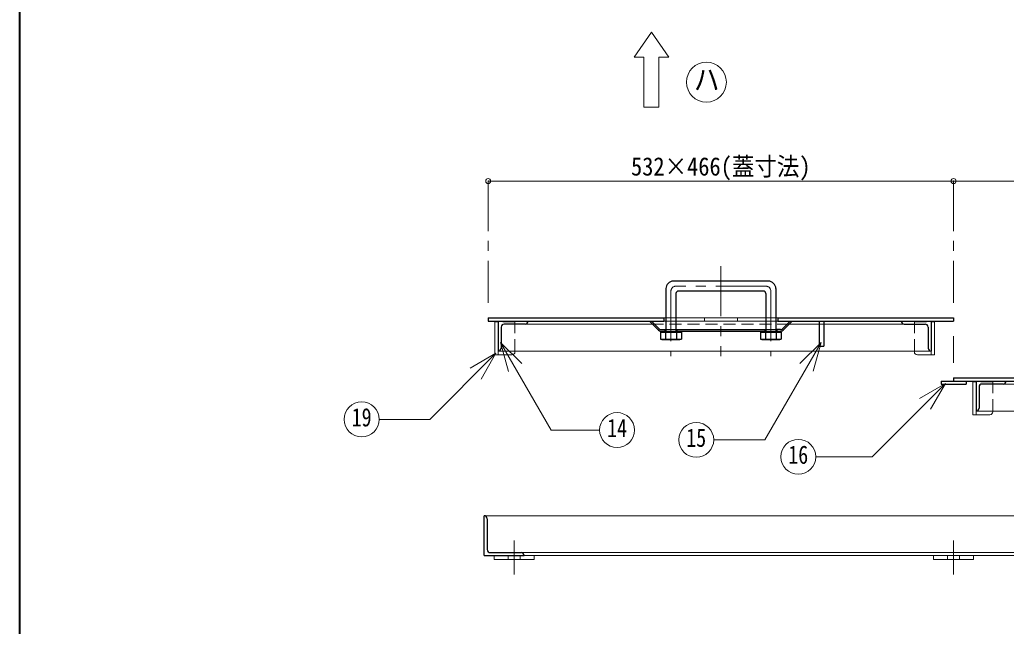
# Model space of a CAD drawing. Units: millimetres at full size, sheet at 1:10; details may follow other scales. Extents: x -2126 to 1924, y -1326 to 1484.
# Drawn here: x -2126 to -1139, y 53 to 661 of the extents above; entities that cross this region are included whole.
import ezdxf
from ezdxf.enums import TextEntityAlignment as Align

# ---------------------------------------------------------------- set-up
doc = ezdxf.new("R2010")
doc.units = ezdxf.units.MM
doc.header["$LTSCALE"] = 10
doc.header["$PDMODE"] = 32
doc.header["$PDSIZE"] = 5
doc.linetypes.add('CHAIN1', pattern=[8, 5, -1, 1, -1])
doc.linetypes.add('DASHED1', pattern=[1.8, 1.2, -0.6])
doc.layers.add('0-0_ﾚｲﾔ1', color=4, linetype='Continuous', lineweight=9)
doc.styles.add('ＭＳ ゴシック', font='')
doc.styles.get('ＭＳ ゴシック').set_extended_font_data('MS Gothic')

msp = doc.modelspace()

# ---------------------------------------------------------------- linework, layer by layer
at = {"layer": '0-0_ﾚｲﾔ1', "color": 1, "lineweight": 40}
msp.add_line((-2126.22, -1325.95), (-2126.22, 1484.05), dxfattribs=at)
at = {"layer": '0-0_ﾚｲﾔ1', "color": 7, "lineweight": 18}
for p, q in [((-1493.72, 648.05), (-1511.22, 623.05)), ((-1493.72, 648.05), (-1476.22, 623.05)), ((-1486.22, 573.05), (-1486.22, 623.05)), ((-1476.22, 623.05), (-1486.22, 623.05)), ((-1486.22, 573.05), (-1501.22, 573.05)), ((-1650.42, 358.05), (-1647.22, 358.05)), ((-1650.42, 358.05), (-1650.42, 325.05)), ((-1479.22, 362.05), (-1481.22, 362.05)), ((-1481.22, 358.85), (-1479.22, 358.85)), ((-1440.8, 362.05), (-1469.22, 362.05)), ((-1469.22, 358.85), (-1440.8, 358.85)), ((-1440.8, 362.05), (-1440.8, 358.85)), ((-1407.63, 362.05), (-1407.63, 358.85)), ((-1379.22, 362.05), (-1407.63, 362.05)), ((-1407.63, 358.85), (-1379.22, 358.85)), ((-1367.22, 362.05), (-1369.22, 362.05)), ((-1369.22, 358.85), (-1367.22, 358.85)), ((-1210.52, 358.05), (-1213.72, 358.05)), ((-1210.52, 358.05), (-1210.52, 325.05)), ((-1480.22, 350.35), (-1479.22, 350.35)), ((-1480.22, 348.85), (-1479.22, 348.85)), ((-1469.22, 350.35), (-1468.22, 350.35)), ((-1469.22, 348.85), (-1468.22, 348.85)), ((-1380.22, 350.35), (-1379.22, 350.35)), ((-1380.22, 348.85), (-1379.22, 348.85)), ((-1369.22, 350.35), (-1368.22, 350.35)), ((-1369.22, 348.85), (-1368.22, 348.85)), ((-1644.79, 337.52), (-1623.58, 316.31)), ((-1644.79, 337.52), (-1637.03, 308.55)), ((-1323.96, 337.55), (-1345.18, 316.33)), ((-1323.96, 337.55), (-1331.73, 308.57)), ((-1649.4, 326.61), (-1715.57, 260.44)), ((-1649.4, 326.61), (-1675.38, 311.61)), ((-1649.4, 326.61), (-1664.4, 300.63)), ((-1647.22, 328.85), (-1647.22, 325.05)), ((-1213.72, 328.85), (-1213.72, 325.05)), ((-1650.42, 325.05), (-1647.22, 325.05)), ((-1210.52, 325.05), (-1213.72, 325.05)), ((-1199.25, 296.53), (-1272.8, 222.98)), ((-1199.25, 296.53), (-1225.24, 281.53)), ((-1199.25, 296.53), (-1214.25, 270.55)), ((-1171.92, 298.05), (-1168.72, 298.05)), ((-1171.92, 298.05), (-1171.92, 265.05)), ((-1168.72, 268.85), (-1168.72, 265.05)), ((-1715.57, 260.44), (-1766.39, 260.44)), ((-1171.92, 265.05), (-1168.72, 265.05)), ((-1272.8, 222.98), (-1329.26, 222.98)), ((-721.22, 164.05), (-1661.22, 164.05)), ((-1624.22, 127.05), (-758.22, 127.05)), ((-1621.22, 124.05), (-761.22, 124.05))]:
    msp.add_line(p, q, dxfattribs=at)
at = {"layer": '0-0_ﾚｲﾔ1'}
for p, q in [((-1657.22, 499.05), (-1191.22, 499.05)), ((-1191.22, 499.05), (-725.22, 499.05)), ((-1492.72, 355.85), (-1620.22, 355.85)), ((-1440.8, 362.05), (-1407.63, 362.05)), ((-1440.8, 358.85), (-1407.63, 358.85)), ((-1325.72, 355.85), (-1355.72, 355.85)), ((-1240.72, 355.85), (-1321.22, 355.85)), ((-1647.22, 328.85), (-1213.72, 328.85)), ((-1630.42, 328.05), (-1630.42, 328.85)), ((-1230.52, 328.05), (-1230.52, 328.85)), ((-1633.42, 325.05), (-1647.22, 325.05)), ((-1227.52, 325.05), (-1213.72, 325.05)), ((-1141.72, 295.85), (-1061.22, 295.85)), ((-1168.72, 268.85), (-735.22, 268.85)), ((-1151.92, 268.05), (-1151.92, 268.85)), ((-1154.92, 265.05), (-1168.72, 265.05)), ((-1651.22, 120.05), (-1651.22, 124.05)), ((-1651.22, 120.05), (-1611.22, 120.05)), ((-1611.22, 120.05), (-1611.22, 124.05)), ((-1211.22, 120.05), (-1211.22, 124.05)), ((-1211.22, 120.05), (-1171.22, 120.05)), ((-1171.22, 120.05), (-1171.22, 124.05))]:
    msp.add_line(p, q, dxfattribs=at)
at = {"layer": '0-0_ﾚｲﾔ1', "linetype": 'CHAIN1'}
for p, q in [((-1657.22, 499.05), (-1657.22, 377.05)), ((-1191.22, 499.05), (-1191.22, 377.05)), ((-1424.22, 413.85), (-1424.22, 323.85)), ((-1474.22, 388.85), (-1474.22, 323.85)), ((-1379.22, 393.85), (-1469.22, 393.85)), ((-1374.22, 388.85), (-1374.22, 323.85)), ((-1191.22, 343.85), (-1191.22, 317.05)), ((-1631.22, 105.05), (-1631.22, 139.05)), ((-1191.22, 105.05), (-1191.22, 139.05))]:
    msp.add_line(p, q, dxfattribs=at)
at = {"layer": '0-0_ﾚｲﾔ1', "color": 5, "lineweight": 25}
for p, q in [((-1376.72, 398.85), (-1471.72, 398.85)), ((-1479.22, 391.35), (-1479.22, 348.35)), ((-1469.22, 386.35), (-1469.22, 348.35)), ((-1381.72, 388.85), (-1466.72, 388.85)), ((-1379.22, 386.35), (-1379.22, 348.35)), ((-1369.22, 391.35), (-1369.22, 348.35)), ((-1657.22, 362.05), (-1657.22, 358.85)), ((-1657.22, 358.85), (-1481.22, 358.85)), ((-1647.22, 358.85), (-1647.22, 328.85)), ((-1620.22, 355.85), (-1641.22, 355.85)), ((-1486.59, 349.72), (-1495.72, 358.85)), ((-1485.97, 351.22), (-1493.59, 358.85)), ((-1367.22, 362.05), (-1191.22, 362.05)), ((-1362.46, 351.22), (-1354.84, 358.85)), ((-1361.84, 349.72), (-1352.72, 358.85)), ((-1325.72, 358.85), (-1325.72, 333.85)), ((-1321.22, 358.85), (-1321.22, 333.85)), ((-1240.72, 355.85), (-1219.72, 355.85)), ((-1213.72, 358.85), (-1213.72, 328.85)), ((-1191.22, 362.05), (-1191.22, 358.85)), ((-1644.22, 352.85), (-1644.22, 331.85)), ((-1484.72, 347.85), (-1483.22, 348.35)), ((-1484.72, 347.85), (-1463.72, 347.85)), ((-1484.72, 347.85), (-1484.72, 340.85)), ((-1484.47, 348.85), (-1480.22, 348.85)), ((-1483.22, 348.35), (-1465.22, 348.35)), ((-1479.72, 347.85), (-1479.72, 340.85)), ((-1468.72, 347.85), (-1468.72, 340.85)), ((-1468.22, 350.35), (-1380.22, 350.35)), ((-1384.72, 347.85), (-1383.22, 348.35)), ((-1384.72, 347.85), (-1363.72, 347.85)), ((-1383.22, 348.35), (-1365.22, 348.35)), ((-1380.22, 350.35), (-1380.22, 348.85)), ((-1379.72, 347.85), (-1379.72, 340.85)), ((-1374.22, 348.35), (-1368.72, 347.85)), ((-1368.72, 347.85), (-1365.22, 348.35)), ((-1216.72, 352.85), (-1216.72, 331.85)), ((-1484.72, 340.85), (-1463.72, 340.85)), ((-1484.72, 340.85), (-1483.22, 340.35)), ((-1483.22, 340.35), (-1479.72, 340.85)), ((-1483.22, 340.35), (-1465.22, 340.35)), ((-1479.72, 340.85), (-1474.22, 340.35)), ((-1474.22, 340.35), (-1468.72, 340.85)), ((-1468.72, 340.85), (-1465.22, 340.35)), ((-1384.72, 340.85), (-1363.72, 340.85)), ((-1383.22, 340.35), (-1365.22, 340.35)), ((-1363.72, 340.85), (-1365.22, 340.35)), ((-1325.72, 333.85), (-1321.22, 333.85)), ((-1203.72, 298.85), (-1203.72, 295.65)), ((-1203.72, 298.85), (-1015.22, 298.85)), ((-1191.22, 302.05), (-1191.22, 298.85)), ((-1191.22, 302.05), (-1015.22, 302.05)), ((-1178.72, 298.85), (-1178.72, 295.65)), ((-1168.72, 298.85), (-1168.72, 268.85)), ((-1203.72, 295.65), (-1178.72, 295.65)), ((-1165.72, 292.85), (-1165.72, 271.85)), ((-1141.72, 295.85), (-1162.72, 295.85)), ((-1661.22, 124.05), (-1661.22, 164.05)), ((-1658.22, 161.05), (-1658.22, 130.05)), ((-1661.22, 124.05), (-1621.22, 124.05)), ((-1655.22, 127.05), (-1624.22, 127.05))]:
    msp.add_line(p, q, dxfattribs=at)
at = {"layer": '0-0_ﾚｲﾔ1', "linetype": 'DASHED1'}
for p, q in [((-1630.42, 358.05), (-1647.22, 358.05)), ((-1630.42, 328.85), (-1630.42, 358.05)), ((-1355.72, 355.85), (-1492.72, 355.85)), ((-1479.22, 362.05), (-1469.22, 362.05)), ((-1479.22, 358.85), (-1469.22, 358.85)), ((-1379.22, 362.05), (-1369.22, 362.05)), ((-1379.22, 358.85), (-1369.22, 358.85)), ((-1325.72, 355.85), (-1321.22, 355.85)), ((-1230.52, 358.05), (-1213.72, 358.05)), ((-1230.52, 328.85), (-1230.52, 358.05)), ((-1479.22, 350.35), (-1469.22, 350.35)), ((-1479.22, 348.85), (-1469.22, 348.85)), ((-1379.22, 350.35), (-1369.22, 350.35)), ((-1379.22, 348.85), (-1369.22, 348.85)), ((-1151.92, 298.05), (-1168.72, 298.05)), ((-1151.92, 268.85), (-1151.92, 298.05)), ((-1637.22, 120.05), (-1637.22, 124.05)), ((-1625.22, 120.05), (-1625.22, 124.05)), ((-1197.22, 120.05), (-1197.22, 124.05)), ((-1185.22, 120.05), (-1185.22, 124.05))]:
    msp.add_line(p, q, dxfattribs=at)
at = {"layer": '0-0_ﾚｲﾔ1', "color": 7, "lineweight": 18}
for points in [[(-1501.22, 573.05), (-1501.22, 623.05), (-1511.22, 623.05)], [(-1644.79, 337.52), (-1594.1, 249.72), (-1545.62, 249.72)], [(-1323.96, 337.55), (-1380.29, 239.98), (-1431.43, 239.98)]]:
    msp.add_lwpolyline(points, dxfattribs=at)
at = {"layer": '0-0_ﾚｲﾔ1', "color": 5, "lineweight": 25}
for points in [[(-1657.22, 362.05), (-1481.22, 362.05), (-1481.22, 358.85)], [(-1367.22, 362.05), (-1367.22, 358.85), (-1191.22, 358.85)], [(-1483.85, 350.35), (-1480.22, 350.35), (-1480.22, 348.85)], [(-1483.22, 348.35), (-1479.72, 347.85), (-1474.22, 348.35)], [(-1474.22, 348.35), (-1468.72, 347.85), (-1465.22, 348.35)], [(-1468.22, 350.35), (-1468.22, 348.85), (-1380.22, 348.85)], [(-1465.22, 348.35), (-1463.72, 347.85), (-1463.72, 340.85), (-1465.22, 340.35)], [(-1384.72, 347.85), (-1384.72, 340.85), (-1383.22, 340.35), (-1379.72, 340.85)], [(-1383.22, 348.35), (-1379.72, 347.85), (-1374.22, 348.35)], [(-1368.72, 347.85), (-1368.72, 340.85), (-1365.22, 340.35)], [(-1364.58, 350.35), (-1368.22, 350.35), (-1368.22, 348.85), (-1363.96, 348.85)], [(-1365.22, 348.35), (-1363.72, 347.85), (-1363.72, 340.85)], [(-1379.72, 340.85), (-1374.22, 340.35), (-1368.72, 340.85)]]:
    msp.add_lwpolyline(points, dxfattribs=at)
at = {"layer": '0-0_ﾚｲﾔ1', "color": 7, "lineweight": 18}
for centre, radius in [((-1438.72, 598.05), 20), ((-1783.89, 260.44), 17.5), ((-1528.12, 249.72), 17.5), ((-1448.93, 239.98), 17.5), ((-1346.76, 222.98), 17.5)]:
    msp.add_circle(centre, radius, dxfattribs=at)
at = {"layer": '0-0_ﾚｲﾔ1', "color": 5, "lineweight": 25}
for centre, radius, start, end in [((-1471.72, 391.35), 7.5, 90, 180), ((-1376.72, 391.35), 7.5, 0, 90), ((-1466.72, 386.35), 2.5, 90, 180), ((-1381.72, 386.35), 2.5, 0, 90), ((-1641.22, 352.85), 3, 90, 180), ((-1620.22, 358.85), 3, 270, 0), ((-1240.72, 358.85), 3, 180, 270), ((-1219.72, 352.85), 3, 0, 90), ((-1484.47, 351.85), 3, 225, 270), ((-1483.85, 353.35), 3, 225, 270), ((-1364.58, 353.35), 3, 270, 315), ((-1363.96, 351.85), 3, 270, 315), ((-1647.22, 331.85), 3, 270, 0), ((-1213.72, 331.85), 3, 180, 270), ((-1141.72, 298.85), 3, 270, 0), ((-1162.72, 292.85), 3, 90, 180), ((-1168.72, 271.85), 3, 270, 0), ((-1661.22, 161.05), 3, 0, 90), ((-1655.22, 130.05), 3, 180, 270), ((-1624.22, 124.05), 3, 0, 90)]:
    msp.add_arc(centre, radius, start, end, dxfattribs=at)
at = {"layer": '0-0_ﾚｲﾔ1', "linetype": 'CHAIN1'}
for centre, start, end in [((-1469.22, 388.85), 90, 180), ((-1379.22, 388.85), 0, 90)]:
    msp.add_arc(centre, 5, start, end, dxfattribs=at)
at = {"layer": '0-0_ﾚｲﾔ1'}
for centre, start, end in [((-1633.42, 328.05), 270, 0), ((-1227.52, 328.05), 180, 270), ((-1154.92, 268.05), 270, 0)]:
    msp.add_arc(centre, 3, start, end, dxfattribs=at)
at = {"layer": '0-0_ﾚｲﾔ1', "color": 1}
for p in [(-1657.22, 499.05), (-1191.22, 499.05)]:
    msp.add_point(p, dxfattribs=at)

# ---------------------------------------------------------------- texts
at = {"layer": '0-0_ﾚｲﾔ1', "color": 7, "style": 'ＭＳ ゴシック'}
for s, height, width, p in [('ハ', 21.99, 0.85, (-1451.22, 583.05)), ('532×466(蓋寸法)', 18.33, 0.9, (-1514.22, 499.05)), ('19', 18.33, 0.8, (-1793.89, 247.94)), ('14', 18.33, 0.8, (-1538.12, 237.22)), ('15', 18.33, 0.8, (-1458.93, 227.48)), ('16', 18.33, 0.8, (-1356.76, 210.48))]:
    msp.add_text(s, height=height, dxfattribs=dict(at, width=width)).set_placement(p, align=Align.BOTTOM_LEFT)

doc.saveas('drawing.dxf')
